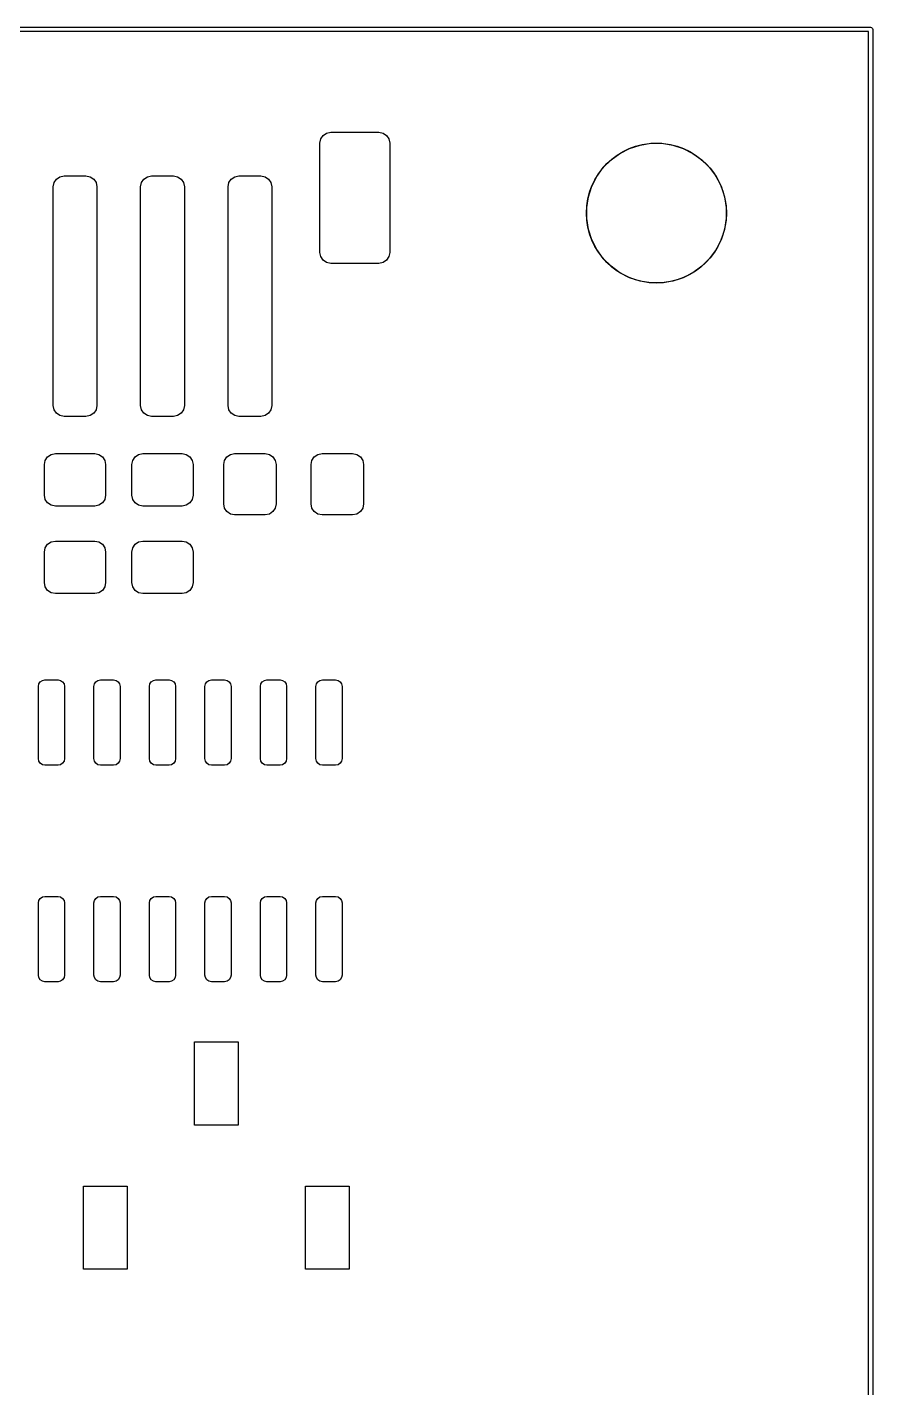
# Model space of a CAD drawing. Header units: millimetres. Extents: x 112.3 to 187.7, y -128.1 to -63.8.
# Drawn here: x 168.41 to 187.75, y -94.86 to -63.75 of the extents above; entities that cross this region are included whole.
import ezdxf

# ---------------------------------------------------------------- set-up
doc = ezdxf.new("R2010")
doc.units = ezdxf.units.MM
doc.layers.add('F.Mask', color=201, linetype='CONTINUOUS', true_color=0xd864ff)

msp = doc.modelspace()

# ---------------------------------------------------------------- linework, layer by layer
at = {"layer": 'F.Mask', "linetype": 'CONTINUOUS'}
for p, q in [((112.4, -63.75), (187.699999, -63.75)), ((187.699999, -63.75), (187.719133, -63.753806)), ((187.719133, -63.753806), (187.746193, -63.780866)), ((187.649999, -63.85), (112.45, -63.85)), ((187.649999, -128.049999), (187.649999, -63.85)), ((187.746193, -63.780866), (187.749999, -63.8)), ((187.749999, -63.8), (187.749999, -128.099999)), ((175.11903, -66.304329), (175.173223, -66.223223)), ((175.173223, -66.223223), (175.254329, -66.16903)), ((175.254329, -66.16903), (175.35, -66.15)), ((175.35, -66.15), (176.45, -66.15)), ((176.45, -66.15), (176.545671, -66.16903)), ((176.545671, -66.16903), (176.626777, -66.223223)), ((176.626777, -66.223223), (176.68097, -66.304329)), ((175.1, -66.4), (175.11903, -66.304329)), ((175.1, -68.9), (175.1, -66.4)), ((176.68097, -66.304329), (176.7, -66.4)), ((176.7, -66.4), (176.7, -68.9)), ((181.964002, -66.635776), (182.187707, -66.521793)), ((182.187707, -66.521793), (182.426487, -66.444208)), ((182.426487, -66.444208), (182.674465, -66.404932)), ((182.674465, -66.404932), (182.925535, -66.404932)), ((182.925535, -66.404932), (183.173513, -66.444208)), ((183.173513, -66.444208), (183.412293, -66.521793)), ((183.412293, -66.521793), (183.635998, -66.635776)), ((181.58335, -66.960883), (181.760883, -66.78335)), ((181.760883, -66.78335), (181.964002, -66.635776)), ((183.635998, -66.635776), (183.839117, -66.78335)), ((183.839117, -66.78335), (184.01665, -66.960883)), ((169.073223, -67.223223), (169.154329, -67.16903)), ((169.154329, -67.16903), (169.25, -67.15)), ((169.25, -67.15), (169.75, -67.15)), ((169.75, -67.15), (169.845671, -67.16903)), ((169.845671, -67.16903), (169.926777, -67.223223)), ((171.073223, -67.223223), (171.154329, -67.16903)), ((171.154329, -67.16903), (171.25, -67.15)), ((171.25, -67.15), (171.75, -67.15)), ((171.75, -67.15), (171.845671, -67.16903)), ((171.845671, -67.16903), (171.926777, -67.223223)), ((173.073223, -67.223223), (173.154329, -67.16903)), ((173.154329, -67.16903), (173.25, -67.15)), ((173.25, -67.15), (173.75, -67.15)), ((173.75, -67.15), (173.845671, -67.16903)), ((173.845671, -67.16903), (173.926777, -67.223223)), ((181.321793, -67.387707), (181.435776, -67.164002)), ((181.435776, -67.164002), (181.58335, -66.960883)), ((184.01665, -66.960883), (184.164224, -67.164002)), ((184.164224, -67.164002), (184.278207, -67.387707)), ((169, -67.4), (169.01903, -67.304329)), ((169, -72.4), (169, -67.4)), ((169.01903, -67.304329), (169.073223, -67.223223)), ((169.926777, -67.223223), (169.98097, -67.304329)), ((169.98097, -67.304329), (170, -67.4)), ((170, -67.4), (170, -72.4)), ((171, -67.4), (171.01903, -67.304329)), ((171, -72.4), (171, -67.4)), ((171.01903, -67.304329), (171.073223, -67.223223)), ((171.926777, -67.223223), (171.98097, -67.304329)), ((171.98097, -67.304329), (172, -67.4)), ((172, -67.4), (172, -72.4)), ((173, -67.4), (173.01903, -67.304329)), ((173, -72.4), (173, -67.4)), ((173.01903, -67.304329), (173.073223, -67.223223)), ((173.926777, -67.223223), (173.98097, -67.304329)), ((173.98097, -67.304329), (174, -67.4)), ((174, -67.4), (174, -72.4)), ((181.244208, -67.626487), (181.321793, -67.387707)), ((184.278207, -67.387707), (184.355792, -67.626487)), ((181.204932, -67.874465), (181.244208, -67.626487)), ((184.355792, -67.626487), (184.395068, -67.874465)), ((181.204932, -68.125535), (181.204932, -67.874465)), ((181.244208, -68.373513), (181.204932, -68.125535)), ((184.395068, -68.125535), (184.355792, -68.373513)), ((184.395068, -67.874465), (184.395068, -68.125535)), ((181.321793, -68.612293), (181.244208, -68.373513)), ((184.355792, -68.373513), (184.278207, -68.612293)), ((181.435776, -68.835998), (181.321793, -68.612293)), ((184.278207, -68.612293), (184.164224, -68.835998)), ((175.11903, -68.995671), (175.1, -68.9)), ((175.173223, -69.076777), (175.11903, -68.995671)), ((176.68097, -68.995671), (176.626777, -69.076777)), ((176.7, -68.9), (176.68097, -68.995671)), ((181.58335, -69.039117), (181.435776, -68.835998)), ((181.760883, -69.21665), (181.58335, -69.039117)), ((184.01665, -69.039117), (183.839117, -69.21665)), ((184.164224, -68.835998), (184.01665, -69.039117)), ((175.254329, -69.13097), (175.173223, -69.076777)), ((175.35, -69.15), (175.254329, -69.13097)), ((176.45, -69.15), (175.35, -69.15)), ((176.545671, -69.13097), (176.45, -69.15)), ((176.626777, -69.076777), (176.545671, -69.13097)), ((181.964002, -69.364224), (181.760883, -69.21665)), ((182.187707, -69.478207), (181.964002, -69.364224)), ((183.635998, -69.364224), (183.412293, -69.478207)), ((183.839117, -69.21665), (183.635998, -69.364224)), ((182.426487, -69.555792), (182.187707, -69.478207)), ((182.674465, -69.595068), (182.426487, -69.555792)), ((182.925535, -69.595068), (182.674465, -69.595068)), ((183.173513, -69.555792), (182.925535, -69.595068)), ((183.412293, -69.478207), (183.173513, -69.555792)), ((169.01903, -72.495671), (169, -72.4)), ((170, -72.4), (169.98097, -72.495671)), ((171.01903, -72.495671), (171, -72.4)), ((172, -72.4), (171.98097, -72.495671)), ((173.01903, -72.495671), (173, -72.4)), ((174, -72.4), (173.98097, -72.495671)), ((169.073223, -72.576777), (169.01903, -72.495671)), ((169.154329, -72.63097), (169.073223, -72.576777)), ((169.25, -72.65), (169.154329, -72.63097)), ((169.75, -72.65), (169.25, -72.65)), ((169.845671, -72.63097), (169.75, -72.65)), ((169.926777, -72.576777), (169.845671, -72.63097)), ((169.98097, -72.495671), (169.926777, -72.576777)), ((171.073223, -72.576777), (171.01903, -72.495671)), ((171.154329, -72.63097), (171.073223, -72.576777)), ((171.25, -72.65), (171.154329, -72.63097)), ((171.75, -72.65), (171.25, -72.65)), ((171.845671, -72.63097), (171.75, -72.65)), ((171.926777, -72.576777), (171.845671, -72.63097)), ((171.98097, -72.495671), (171.926777, -72.576777)), ((173.073223, -72.576777), (173.01903, -72.495671)), ((173.154329, -72.63097), (173.073223, -72.576777)), ((173.25, -72.65), (173.154329, -72.63097)), ((173.75, -72.65), (173.25, -72.65)), ((173.845671, -72.63097), (173.75, -72.65)), ((173.926777, -72.576777), (173.845671, -72.63097)), ((173.98097, -72.495671), (173.926777, -72.576777)), ((168.8, -73.75), (168.81903, -73.654329)), ((168.81903, -73.654329), (168.873223, -73.573223)), ((168.873223, -73.573223), (168.954329, -73.51903)), ((168.954329, -73.51903), (169.05, -73.5)), ((169.05, -73.5), (169.95, -73.5)), ((169.95, -73.5), (170.045671, -73.51903)), ((170.045671, -73.51903), (170.126777, -73.573223)), ((170.126777, -73.573223), (170.18097, -73.654329)), ((170.18097, -73.654329), (170.2, -73.75)), ((170.8, -73.75), (170.81903, -73.654329)), ((170.81903, -73.654329), (170.873223, -73.573223)), ((170.873223, -73.573223), (170.954329, -73.51903)), ((170.954329, -73.51903), (171.05, -73.5)), ((171.05, -73.5), (171.95, -73.5)), ((171.95, -73.5), (172.045671, -73.51903)), ((172.045671, -73.51903), (172.126777, -73.573223)), ((172.126777, -73.573223), (172.18097, -73.654329)), ((172.18097, -73.654329), (172.2, -73.75)), ((172.9, -73.75), (172.91903, -73.654329)), ((172.91903, -73.654329), (172.973223, -73.573223)), ((172.973223, -73.573223), (173.054329, -73.51903)), ((173.054329, -73.51903), (173.15, -73.5)), ((173.15, -73.5), (173.85, -73.5)), ((173.85, -73.5), (173.945671, -73.51903)), ((173.945671, -73.51903), (174.026777, -73.573223)), ((174.026777, -73.573223), (174.08097, -73.654329)), ((174.08097, -73.654329), (174.1, -73.75)), ((174.9, -73.75), (174.91903, -73.654329)), ((174.91903, -73.654329), (174.973223, -73.573223)), ((174.973223, -73.573223), (175.054329, -73.51903)), ((175.054329, -73.51903), (175.15, -73.5)), ((175.15, -73.5), (175.85, -73.5)), ((175.85, -73.5), (175.945671, -73.51903)), ((175.945671, -73.51903), (176.026777, -73.573223)), ((176.026777, -73.573223), (176.08097, -73.654329)), ((176.08097, -73.654329), (176.1, -73.75)), ((168.8, -74.45), (168.8, -73.75)), ((170.2, -73.75), (170.2, -74.45)), ((170.8, -74.45), (170.8, -73.75)), ((172.2, -73.75), (172.2, -74.45)), ((172.9, -74.65), (172.9, -73.75)), ((174.1, -73.75), (174.1, -74.65)), ((174.9, -74.65), (174.9, -73.75)), ((176.1, -73.75), (176.1, -74.65)), ((168.81903, -74.545671), (168.8, -74.45)), ((168.873223, -74.626777), (168.81903, -74.545671)), ((168.954329, -74.68097), (168.873223, -74.626777)), ((170.126777, -74.626777), (170.045671, -74.68097)), ((170.18097, -74.545671), (170.126777, -74.626777)), ((170.2, -74.45), (170.18097, -74.545671)), ((170.81903, -74.545671), (170.8, -74.45)), ((170.873223, -74.626777), (170.81903, -74.545671)), ((170.954329, -74.68097), (170.873223, -74.626777)), ((172.126777, -74.626777), (172.045671, -74.68097)), ((172.18097, -74.545671), (172.126777, -74.626777)), ((172.2, -74.45), (172.18097, -74.545671)), ((172.91903, -74.745671), (172.9, -74.65)), ((174.1, -74.65), (174.08097, -74.745671)), ((174.91903, -74.745671), (174.9, -74.65)), ((176.1, -74.65), (176.08097, -74.745671)), ((169.05, -74.7), (168.954329, -74.68097)), ((169.95, -74.7), (169.05, -74.7)), ((170.045671, -74.68097), (169.95, -74.7)), ((171.05, -74.7), (170.954329, -74.68097)), ((171.95, -74.7), (171.05, -74.7)), ((172.045671, -74.68097), (171.95, -74.7)), ((172.973223, -74.826777), (172.91903, -74.745671)), ((173.054329, -74.88097), (172.973223, -74.826777)), ((173.15, -74.9), (173.054329, -74.88097)), ((173.85, -74.9), (173.15, -74.9)), ((173.945671, -74.88097), (173.85, -74.9)), ((174.026777, -74.826777), (173.945671, -74.88097)), ((174.08097, -74.745671), (174.026777, -74.826777)), ((174.973223, -74.826777), (174.91903, -74.745671)), ((175.054329, -74.88097), (174.973223, -74.826777)), ((175.15, -74.9), (175.054329, -74.88097)), ((175.85, -74.9), (175.15, -74.9)), ((175.945671, -74.88097), (175.85, -74.9)), ((176.026777, -74.826777), (175.945671, -74.88097)), ((176.08097, -74.745671), (176.026777, -74.826777)), ((168.81903, -75.654329), (168.873223, -75.573223)), ((168.873223, -75.573223), (168.954329, -75.51903)), ((168.954329, -75.51903), (169.05, -75.5)), ((169.05, -75.5), (169.95, -75.5)), ((169.95, -75.5), (170.045671, -75.51903)), ((170.045671, -75.51903), (170.126777, -75.573223)), ((170.126777, -75.573223), (170.18097, -75.654329)), ((170.81903, -75.654329), (170.873223, -75.573223)), ((170.873223, -75.573223), (170.954329, -75.51903)), ((170.954329, -75.51903), (171.05, -75.5)), ((171.05, -75.5), (171.95, -75.5)), ((171.95, -75.5), (172.045671, -75.51903)), ((172.045671, -75.51903), (172.126777, -75.573223)), ((172.126777, -75.573223), (172.18097, -75.654329)), ((168.8, -75.75), (168.81903, -75.654329)), ((168.8, -76.45), (168.8, -75.75)), ((170.18097, -75.654329), (170.2, -75.75)), ((170.2, -75.75), (170.2, -76.45)), ((170.8, -75.75), (170.81903, -75.654329)), ((170.8, -76.45), (170.8, -75.75)), ((172.18097, -75.654329), (172.2, -75.75)), ((172.2, -75.75), (172.2, -76.45)), ((168.81903, -76.545671), (168.8, -76.45)), ((170.2, -76.45), (170.18097, -76.545671)), ((170.81903, -76.545671), (170.8, -76.45)), ((172.2, -76.45), (172.18097, -76.545671)), ((168.873223, -76.626777), (168.81903, -76.545671)), ((168.954329, -76.68097), (168.873223, -76.626777)), ((169.05, -76.7), (168.954329, -76.68097)), ((169.95, -76.7), (169.05, -76.7)), ((170.045671, -76.68097), (169.95, -76.7)), ((170.126777, -76.626777), (170.045671, -76.68097)), ((170.18097, -76.545671), (170.126777, -76.626777)), ((170.873223, -76.626777), (170.81903, -76.545671)), ((170.954329, -76.68097), (170.873223, -76.626777)), ((171.05, -76.7), (170.954329, -76.68097)), ((171.95, -76.7), (171.05, -76.7)), ((172.045671, -76.68097), (171.95, -76.7)), ((172.126777, -76.626777), (172.045671, -76.68097)), ((172.18097, -76.545671), (172.126777, -76.626777)), ((168.703934, -78.718934), (168.752597, -78.686418)), ((168.752597, -78.686418), (168.81, -78.675)), ((168.81, -78.675), (169.11, -78.675)), ((169.11, -78.675), (169.167403, -78.686418)), ((169.167403, -78.686418), (169.216066, -78.718934)), ((169.973934, -78.718934), (170.022597, -78.686418)), ((170.022597, -78.686418), (170.08, -78.675)), ((170.08, -78.675), (170.38, -78.675)), ((170.38, -78.675), (170.437403, -78.686418)), ((170.437403, -78.686418), (170.486066, -78.718934)), ((171.243934, -78.718934), (171.292597, -78.686418)), ((171.292597, -78.686418), (171.35, -78.675)), ((171.35, -78.675), (171.65, -78.675)), ((171.65, -78.675), (171.707403, -78.686418)), ((171.707403, -78.686418), (171.756066, -78.718934)), ((172.513934, -78.718934), (172.562597, -78.686418)), ((172.562597, -78.686418), (172.62, -78.675)), ((172.62, -78.675), (172.92, -78.675)), ((172.92, -78.675), (172.977403, -78.686418)), ((172.977403, -78.686418), (173.026066, -78.718934)), ((173.783934, -78.718934), (173.832597, -78.686418)), ((173.832597, -78.686418), (173.89, -78.675)), ((173.89, -78.675), (174.19, -78.675)), ((174.19, -78.675), (174.247403, -78.686418)), ((174.247403, -78.686418), (174.296066, -78.718934)), ((175.053934, -78.718934), (175.102597, -78.686418)), ((175.102597, -78.686418), (175.16, -78.675)), ((175.16, -78.675), (175.46, -78.675)), ((175.46, -78.675), (175.517403, -78.686418)), ((175.517403, -78.686418), (175.566066, -78.718934)), ((168.66, -78.825), (168.671418, -78.767597)), ((168.66, -80.475), (168.66, -78.825)), ((168.671418, -78.767597), (168.703934, -78.718934)), ((169.216066, -78.718934), (169.248582, -78.767597)), ((169.248582, -78.767597), (169.26, -78.825)), ((169.26, -78.825), (169.26, -80.475)), ((169.93, -78.825), (169.941418, -78.767597)), ((169.93, -80.475), (169.93, -78.825)), ((169.941418, -78.767597), (169.973934, -78.718934)), ((170.486066, -78.718934), (170.518582, -78.767597)), ((170.518582, -78.767597), (170.53, -78.825)), ((170.53, -78.825), (170.53, -80.475)), ((171.2, -78.825), (171.211418, -78.767597)), ((171.2, -80.475), (171.2, -78.825)), ((171.211418, -78.767597), (171.243934, -78.718934)), ((171.756066, -78.718934), (171.788582, -78.767597)), ((171.788582, -78.767597), (171.8, -78.825)), ((171.8, -78.825), (171.8, -80.475)), ((172.47, -78.825), (172.481418, -78.767597)), ((172.47, -80.475), (172.47, -78.825)), ((172.481418, -78.767597), (172.513934, -78.718934)), ((173.026066, -78.718934), (173.058582, -78.767597)), ((173.058582, -78.767597), (173.07, -78.825)), ((173.07, -78.825), (173.07, -80.475)), ((173.74, -78.825), (173.751418, -78.767597)), ((173.74, -80.475), (173.74, -78.825)), ((173.751418, -78.767597), (173.783934, -78.718934)), ((174.296066, -78.718934), (174.328582, -78.767597)), ((174.328582, -78.767597), (174.34, -78.825)), ((174.34, -78.825), (174.34, -80.475)), ((175.01, -78.825), (175.021418, -78.767597)), ((175.01, -80.475), (175.01, -78.825)), ((175.021418, -78.767597), (175.053934, -78.718934)), ((175.566066, -78.718934), (175.598582, -78.767597)), ((175.598582, -78.767597), (175.61, -78.825)), ((175.61, -78.825), (175.61, -80.475)), ((168.671418, -80.532403), (168.66, -80.475)), ((168.703934, -80.581066), (168.671418, -80.532403)), ((169.248582, -80.532403), (169.216066, -80.581066)), ((169.26, -80.475), (169.248582, -80.532403)), ((169.941418, -80.532403), (169.93, -80.475)), ((169.973934, -80.581066), (169.941418, -80.532403)), ((170.518582, -80.532403), (170.486066, -80.581066)), ((170.53, -80.475), (170.518582, -80.532403)), ((171.211418, -80.532403), (171.2, -80.475)), ((171.243934, -80.581066), (171.211418, -80.532403)), ((171.788582, -80.532403), (171.756066, -80.581066)), ((171.8, -80.475), (171.788582, -80.532403)), ((172.481418, -80.532403), (172.47, -80.475)), ((172.513934, -80.581066), (172.481418, -80.532403)), ((173.058582, -80.532403), (173.026066, -80.581066)), ((173.07, -80.475), (173.058582, -80.532403)), ((173.751418, -80.532403), (173.74, -80.475)), ((173.783934, -80.581066), (173.751418, -80.532403)), ((174.328582, -80.532403), (174.296066, -80.581066)), ((174.34, -80.475), (174.328582, -80.532403)), ((175.021418, -80.532403), (175.01, -80.475)), ((175.053934, -80.581066), (175.021418, -80.532403)), ((175.598582, -80.532403), (175.566066, -80.581066)), ((175.61, -80.475), (175.598582, -80.532403)), ((168.752597, -80.613582), (168.703934, -80.581066)), ((168.81, -80.625), (168.752597, -80.613582)), ((169.11, -80.625), (168.81, -80.625)), ((169.167403, -80.613582), (169.11, -80.625)), ((169.216066, -80.581066), (169.167403, -80.613582)), ((170.022597, -80.613582), (169.973934, -80.581066)), ((170.08, -80.625), (170.022597, -80.613582)), ((170.38, -80.625), (170.08, -80.625)), ((170.437403, -80.613582), (170.38, -80.625)), ((170.486066, -80.581066), (170.437403, -80.613582)), ((171.292597, -80.613582), (171.243934, -80.581066)), ((171.35, -80.625), (171.292597, -80.613582)), ((171.65, -80.625), (171.35, -80.625)), ((171.707403, -80.613582), (171.65, -80.625)), ((171.756066, -80.581066), (171.707403, -80.613582)), ((172.562597, -80.613582), (172.513934, -80.581066)), ((172.62, -80.625), (172.562597, -80.613582)), ((172.92, -80.625), (172.62, -80.625)), ((172.977403, -80.613582), (172.92, -80.625)), ((173.026066, -80.581066), (172.977403, -80.613582)), ((173.832597, -80.613582), (173.783934, -80.581066)), ((173.89, -80.625), (173.832597, -80.613582)), ((174.19, -80.625), (173.89, -80.625)), ((174.247403, -80.613582), (174.19, -80.625)), ((174.296066, -80.581066), (174.247403, -80.613582)), ((175.102597, -80.613582), (175.053934, -80.581066)), ((175.16, -80.625), (175.102597, -80.613582)), ((175.46, -80.625), (175.16, -80.625)), ((175.517403, -80.613582), (175.46, -80.625)), ((175.566066, -80.581066), (175.517403, -80.613582)), ((168.671418, -83.717597), (168.703934, -83.668934)), ((168.703934, -83.668934), (168.752597, -83.636418)), ((168.752597, -83.636418), (168.81, -83.625)), ((168.81, -83.625), (169.11, -83.625)), ((169.11, -83.625), (169.167403, -83.636418)), ((169.167403, -83.636418), (169.216066, -83.668934)), ((169.216066, -83.668934), (169.248582, -83.717597)), ((169.941418, -83.717597), (169.973934, -83.668934)), ((169.973934, -83.668934), (170.022597, -83.636418)), ((170.022597, -83.636418), (170.08, -83.625)), ((170.08, -83.625), (170.38, -83.625)), ((170.38, -83.625), (170.437403, -83.636418)), ((170.437403, -83.636418), (170.486066, -83.668934)), ((170.486066, -83.668934), (170.518582, -83.717597)), ((171.211418, -83.717597), (171.243934, -83.668934)), ((171.243934, -83.668934), (171.292597, -83.636418)), ((171.292597, -83.636418), (171.35, -83.625)), ((171.35, -83.625), (171.65, -83.625)), ((171.65, -83.625), (171.707403, -83.636418)), ((171.707403, -83.636418), (171.756066, -83.668934)), ((171.756066, -83.668934), (171.788582, -83.717597)), ((172.481418, -83.717597), (172.513934, -83.668934)), ((172.513934, -83.668934), (172.562597, -83.636418)), ((172.562597, -83.636418), (172.62, -83.625)), ((172.62, -83.625), (172.92, -83.625)), ((172.92, -83.625), (172.977403, -83.636418)), ((172.977403, -83.636418), (173.026066, -83.668934)), ((173.026066, -83.668934), (173.058582, -83.717597)), ((173.751418, -83.717597), (173.783934, -83.668934)), ((173.783934, -83.668934), (173.832597, -83.636418)), ((173.832597, -83.636418), (173.89, -83.625)), ((173.89, -83.625), (174.19, -83.625)), ((174.19, -83.625), (174.247403, -83.636418)), ((174.247403, -83.636418), (174.296066, -83.668934)), ((174.296066, -83.668934), (174.328582, -83.717597)), ((175.021418, -83.717597), (175.053934, -83.668934)), ((175.053934, -83.668934), (175.102597, -83.636418)), ((175.102597, -83.636418), (175.16, -83.625)), ((175.16, -83.625), (175.46, -83.625)), ((175.46, -83.625), (175.517403, -83.636418)), ((175.517403, -83.636418), (175.566066, -83.668934)), ((175.566066, -83.668934), (175.598582, -83.717597)), ((168.66, -83.775), (168.671418, -83.717597)), ((168.66, -85.425), (168.66, -83.775)), ((169.248582, -83.717597), (169.26, -83.775)), ((169.26, -83.775), (169.26, -85.425)), ((169.93, -83.775), (169.941418, -83.717597)), ((169.93, -85.425), (169.93, -83.775)), ((170.518582, -83.717597), (170.53, -83.775)), ((170.53, -83.775), (170.53, -85.425)), ((171.2, -83.775), (171.211418, -83.717597)), ((171.2, -85.425), (171.2, -83.775)), ((171.788582, -83.717597), (171.8, -83.775)), ((171.8, -83.775), (171.8, -85.425)), ((172.47, -83.775), (172.481418, -83.717597)), ((172.47, -85.425), (172.47, -83.775)), ((173.058582, -83.717597), (173.07, -83.775)), ((173.07, -83.775), (173.07, -85.425)), ((173.74, -83.775), (173.751418, -83.717597)), ((173.74, -85.425), (173.74, -83.775)), ((174.328582, -83.717597), (174.34, -83.775)), ((174.34, -83.775), (174.34, -85.425)), ((175.01, -83.775), (175.021418, -83.717597)), ((175.01, -85.425), (175.01, -83.775)), ((175.598582, -83.717597), (175.61, -83.775)), ((175.61, -83.775), (175.61, -85.425)), ((168.671418, -85.482403), (168.66, -85.425)), ((168.703934, -85.531066), (168.671418, -85.482403)), ((168.752597, -85.563582), (168.703934, -85.531066)), ((169.216066, -85.531066), (169.167403, -85.563582)), ((169.248582, -85.482403), (169.216066, -85.531066)), ((169.26, -85.425), (169.248582, -85.482403)), ((169.941418, -85.482403), (169.93, -85.425)), ((169.973934, -85.531066), (169.941418, -85.482403)), ((170.022597, -85.563582), (169.973934, -85.531066)), ((170.486066, -85.531066), (170.437403, -85.563582)), ((170.518582, -85.482403), (170.486066, -85.531066)), ((170.53, -85.425), (170.518582, -85.482403)), ((171.211418, -85.482403), (171.2, -85.425)), ((171.243934, -85.531066), (171.211418, -85.482403)), ((171.292597, -85.563582), (171.243934, -85.531066)), ((171.756066, -85.531066), (171.707403, -85.563582)), ((171.788582, -85.482403), (171.756066, -85.531066)), ((171.8, -85.425), (171.788582, -85.482403)), ((172.481418, -85.482403), (172.47, -85.425)), ((172.513934, -85.531066), (172.481418, -85.482403)), ((172.562597, -85.563582), (172.513934, -85.531066)), ((173.026066, -85.531066), (172.977403, -85.563582)), ((173.058582, -85.482403), (173.026066, -85.531066)), ((173.07, -85.425), (173.058582, -85.482403)), ((173.751418, -85.482403), (173.74, -85.425)), ((173.783934, -85.531066), (173.751418, -85.482403)), ((173.832597, -85.563582), (173.783934, -85.531066)), ((174.296066, -85.531066), (174.247403, -85.563582)), ((174.328582, -85.482403), (174.296066, -85.531066)), ((174.34, -85.425), (174.328582, -85.482403)), ((175.021418, -85.482403), (175.01, -85.425)), ((175.053934, -85.531066), (175.021418, -85.482403)), ((175.102597, -85.563582), (175.053934, -85.531066)), ((175.566066, -85.531066), (175.517403, -85.563582)), ((175.598582, -85.482403), (175.566066, -85.531066)), ((175.61, -85.425), (175.598582, -85.482403)), ((168.81, -85.575), (168.752597, -85.563582)), ((169.11, -85.575), (168.81, -85.575)), ((169.167403, -85.563582), (169.11, -85.575)), ((170.08, -85.575), (170.022597, -85.563582)), ((170.38, -85.575), (170.08, -85.575)), ((170.437403, -85.563582), (170.38, -85.575)), ((171.35, -85.575), (171.292597, -85.563582)), ((171.65, -85.575), (171.35, -85.575)), ((171.707403, -85.563582), (171.65, -85.575)), ((172.62, -85.575), (172.562597, -85.563582)), ((172.92, -85.575), (172.62, -85.575)), ((172.977403, -85.563582), (172.92, -85.575)), ((173.89, -85.575), (173.832597, -85.563582)), ((174.19, -85.575), (173.89, -85.575)), ((174.247403, -85.563582), (174.19, -85.575)), ((175.16, -85.575), (175.102597, -85.563582)), ((175.46, -85.575), (175.16, -85.575)), ((175.517403, -85.563582), (175.46, -85.575)), ((172.230289, -88.851782), (172.230289, -86.951782)), ((172.230289, -86.951782), (173.230289, -86.951782)), ((173.230289, -86.951782), (173.230289, -88.851782)), ((173.230289, -88.851782), (172.230289, -88.851782)), ((169.690289, -92.151782), (169.690289, -90.251782)), ((169.690289, -90.251782), (170.690289, -90.251782)), ((170.690289, -90.251782), (170.690289, -92.151782)), ((174.770289, -92.151782), (174.770289, -90.251782)), ((174.770289, -90.251782), (175.770289, -90.251782)), ((175.770289, -90.251782), (175.770289, -92.151782)), ((170.690289, -92.151782), (169.690289, -92.151782)), ((175.770289, -92.151782), (174.770289, -92.151782))]:
    msp.add_line(p, q, dxfattribs=at)
at = {"layer": 'F.Mask'}
for radius in [1.6, 1.6, 1.599999]:
    msp.add_circle((182.8, -68), radius, dxfattribs=at)

doc.saveas('drawing.dxf')
